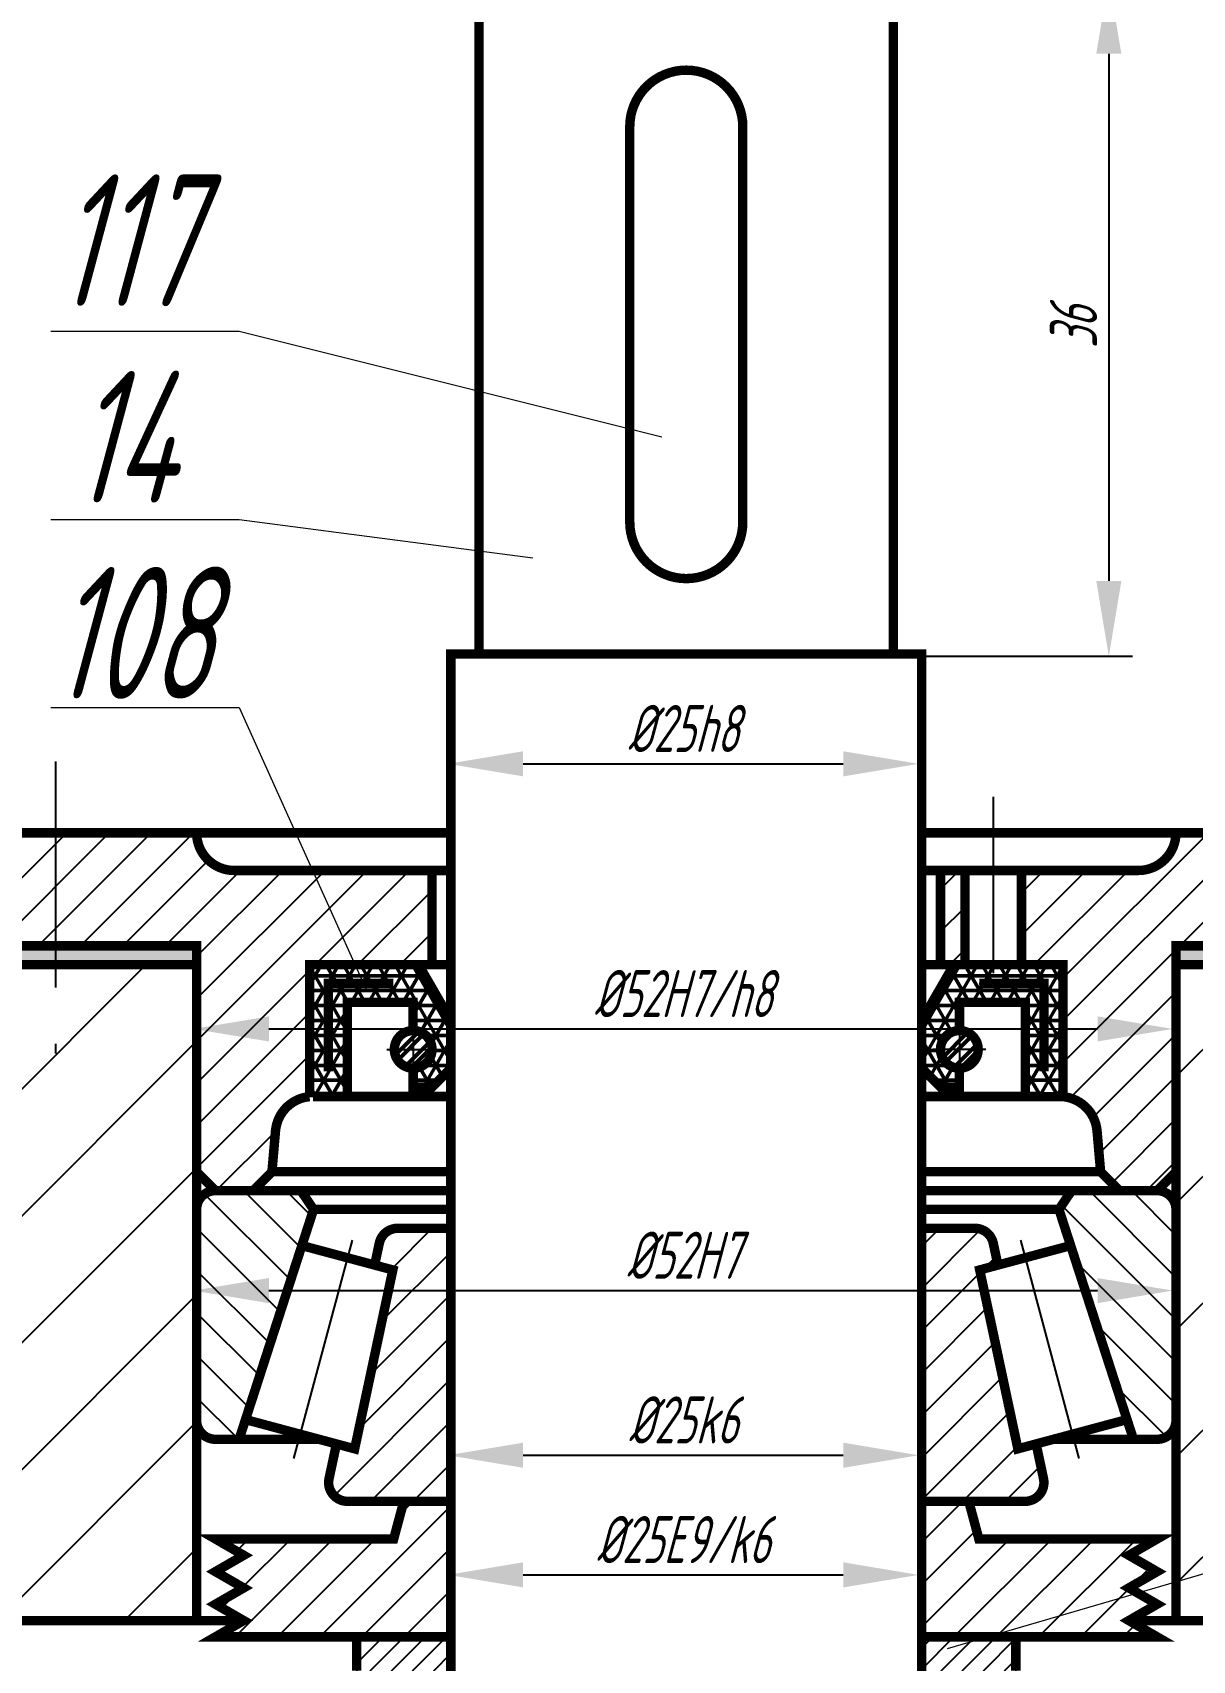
# Model space of a CAD drawing. Extents: x -10 to 1530, y -433 to 597.
# Drawn here: x 248.8 to 310.4, y 379.6 to 466 of the extents above; entities that cross this region are included whole.
import ezdxf

# ---------------------------------------------------------------- set-up
doc = ezdxf.new("R2010")
doc.units = 0
doc.header["$PDMODE"] = 3
doc.linetypes.add('ACAD_ISO10W100', pattern=[18.5, 12, -3, 0.5, -3])
doc.layers.get('DEFPOINTS').update_dxf_attribs({"linetype": 'CONTINUOUS'})
for name, color, linetype in [('ОСИ', 40, 'ACAD_ISO10W100'), ('ПРЕДВАРИТ', 5, 'CONTINUOUS'), ('ТЕКСТ', 1, 'CONTINUOUS'), ('ШТРИХОВКИ', 9, 'CONTINUOUS')]:
    doc.layers.add(name, color=color, linetype=linetype)
doc.layers.add('ОСНОВНОЙ', color=7, linetype='CONTINUOUS', lineweight=50)
doc.layers.add('РАЗМЕРЫ', color=140, linetype='CONTINUOUS', lineweight=9)
doc.styles.get("Standard").update_dxf_attribs({"font": 'txt.shx', "width": 0.6, "oblique": 15})
doc.dimstyles.get("Standard").update_dxf_attribs({"dimtxt": 2.5, "dimasz": 4, "dimexe": 1.25, "dimexo": 0.625, "dimtad": 1, "dimdec": 4, "dimdsep": 46, "dimlunit": 6, "dimtxsty": 'Standard', "dimcen": 2.5, "dimadec": 0, "dimazin": 0, "dimtfac": 1, "dimtdec": 4, "dimtmove": 0, "dimatfit": 3, "dimfxl": 0, "dimtolj": 1, "dimtzin": 0, "dimarcsym": 0})
pattern_1 = [(45, (-637.1352362101306, 0), (-0.561266007566822, 0.5612660075668221), []), (45, (-637.1352362101306, 0.396875), (-0.561266007566822, 0.5612660075668221), [])]
pattern_2 = [(0, (-637.1352362101306, 0), (0, 0.79375), []), (59.99999999999999, (-637.1352362101306, 0), (-0.6874076642538981, 0.3968750000000001), []), (120, (-637.1352362101306, 0), (-0.6874076642538982, -0.3968749999999998), [])]
pattern_3 = [(45, (0, 0), (-1.122532015133644, 1.122532015133644), [])]
pattern_4 = [(45, (0, 0), (-3.367596045400932, 3.367596045400933), [])]

# ---------------------------------------------------------------- blocks, each defined once
blk = doc.blocks.new('*D70')
at = {"layer": 'DEFPOINTS', "color": 0, "lineweight": 25}
for p in [(270.8749910632432, 428.2294861243602), (295.8749910632432, 428.5805102969559), (295.8749910632432, 427.1764136065731)]:
    blk.add_point(p, dxfattribs=at)
at = {"layer": 'РАЗМЕРЫ', "color": 0, "lineweight": -2}
for p, q in [((295.8749910632432, 427.9555102969559), (295.8749910632432, 425.9264136065731)), ((270.8749910632432, 427.6044861243602), (270.8749910632432, 425.9264136065731)), ((274.8749910632432, 427.1764136065731), (291.8749910632432, 427.1764136065731))]:
    blk.add_line(p, q, dxfattribs=at)
at = {"layer": 'РАЗМЕРЫ', "color": 0, "lineweight": 25}
for points in [[(274.8749910632432, 427.8430802732398), (274.8749910632432, 426.5097469399064), (270.8749910632432, 427.1764136065731)], [(291.8749910632432, 427.8430802732398), (291.8749910632432, 426.5097469399064), (295.8749910632432, 427.1764136065731)]]:
    blk.add_solid(points, dxfattribs=at)
at = {"layer": 'РАЗМЕРЫ', "color": 0, "insert": (283.3749910632432, 429.0514136065731), "char_height": 2.5, "attachment_point": 5}
blk.add_mtext('\\A1;%%c25h8', dxfattribs=at)
blk = doc.blocks.new('*D71')
at = {"layer": 'DEFPOINTS', "color": 0, "lineweight": 25}
for p in [(295.8749910632433, 391.8629733011003), (270.8749910632433, 391.5119491285045), (295.8749910632433, 390.4588766107174)]:
    blk.add_point(p, dxfattribs=at)
at = {"layer": 'РАЗМЕРЫ', "color": 0, "lineweight": -2}
for p, q in [((270.8749910632433, 390.8869491285045), (270.8749910632433, 389.2088766107174)), ((295.8749910632433, 391.2379733011003), (295.8749910632433, 389.2088766107174)), ((274.8749910632433, 390.4588766107174), (291.8749910632433, 390.4588766107174))]:
    blk.add_line(p, q, dxfattribs=at)
at = {"layer": 'РАЗМЕРЫ', "color": 0, "lineweight": 25}
for points in [[(274.8749910632433, 391.1255432773841), (274.8749910632433, 389.7922099440507), (270.8749910632433, 390.4588766107174)], [(291.8749910632433, 391.1255432773841), (291.8749910632433, 389.7922099440507), (295.8749910632433, 390.4588766107174)]]:
    blk.add_solid(points, dxfattribs=at)
at = {"layer": 'РАЗМЕРЫ', "color": 0, "insert": (283.3749910632433, 392.3338766107174), "char_height": 2.5, "attachment_point": 5}
blk.add_mtext('\\A1;%%c25k6', dxfattribs=at)
blk = doc.blocks.new('*D72')
at = {"layer": 'DEFPOINTS', "color": 0, "lineweight": 25}
for p in [(309.374991063243, 413.0999378176627), (257.3749910632432, 411.1994853295275), (309.374991063243, 411.1994853295275)]:
    blk.add_point(p, dxfattribs=at)
at = {"layer": 'РАЗМЕРЫ', "color": 0, "lineweight": -2}
for p, q in [((257.3749910632432, 411.8244853295275), (257.3749910632432, 414.3499378176627)), ((309.374991063243, 411.8244853295275), (309.374991063243, 414.3499378176627)), ((261.3749910632432, 413.0999378176627), (305.374991063243, 413.0999378176627))]:
    blk.add_line(p, q, dxfattribs=at)
at = {"layer": 'РАЗМЕРЫ', "color": 0, "lineweight": 25}
for points in [[(261.3749910632432, 413.7666044843294), (261.3749910632432, 412.4332711509961), (257.3749910632432, 413.0999378176627)], [(305.374991063243, 413.7666044843294), (305.374991063243, 412.4332711509961), (309.374991063243, 413.0999378176627)]]:
    blk.add_solid(points, dxfattribs=at)
at = {"layer": 'РАЗМЕРЫ', "color": 0, "insert": (283.3749910632432, 414.9749378176627), "char_height": 2.5, "attachment_point": 5}
blk.add_mtext('\\A1;%%c52H7/h8', dxfattribs=at)
blk = doc.blocks.new('*D74')
at = {"layer": 'DEFPOINTS', "color": 0, "lineweight": 25}
for p in [(309.374991063243, 399.2043796253652), (257.3749910632432, 397.3039271372299), (309.374991063243, 397.3039271372299)]:
    blk.add_point(p, dxfattribs=at)
at = {"layer": 'РАЗМЕРЫ', "color": 0, "lineweight": -2}
for p, q in [((257.3749910632432, 397.9289271372299), (257.3749910632432, 400.4543796253652)), ((309.374991063243, 397.9289271372299), (309.374991063243, 400.4543796253652)), ((261.3749910632432, 399.2043796253652), (305.374991063243, 399.2043796253652))]:
    blk.add_line(p, q, dxfattribs=at)
at = {"layer": 'РАЗМЕРЫ', "color": 0, "lineweight": 25}
for points in [[(261.3749910632432, 399.8710462920318), (261.3749910632432, 398.5377129586985), (257.3749910632432, 399.2043796253652)], [(305.374991063243, 399.8710462920318), (305.374991063243, 398.5377129586985), (309.374991063243, 399.2043796253652)]]:
    blk.add_solid(points, dxfattribs=at)
at = {"layer": 'РАЗМЕРЫ', "color": 0, "insert": (283.3749910632432, 401.0793796253652), "char_height": 2.5, "attachment_point": 5}
blk.add_mtext('\\A1;%%c52H7', dxfattribs=at)
blk = doc.blocks.new('*D75')
at = {"layer": 'DEFPOINTS', "color": 0, "lineweight": 25}
for p in [(270.8749910632432, 385.1600298692319), (295.8749910632432, 385.5110540418277), (295.8749910632432, 384.1069573514448)]:
    blk.add_point(p, dxfattribs=at)
at = {"layer": 'РАЗМЕРЫ', "color": 0, "lineweight": -2}
for p, q in [((295.8749910632432, 384.8860540418277), (295.8749910632432, 382.8569573514448)), ((270.8749910632432, 384.5350298692319), (270.8749910632432, 382.8569573514448)), ((274.8749910632432, 384.1069573514448), (291.8749910632432, 384.1069573514448))]:
    blk.add_line(p, q, dxfattribs=at)
at = {"layer": 'РАЗМЕРЫ', "color": 0, "lineweight": 25}
for points in [[(274.8749910632432, 384.7736240181115), (274.8749910632432, 383.4402906847781), (270.8749910632432, 384.1069573514448)], [(291.8749910632432, 384.7736240181115), (291.8749910632432, 383.4402906847781), (295.8749910632432, 384.1069573514448)]]:
    blk.add_solid(points, dxfattribs=at)
at = {"layer": 'РАЗМЕРЫ', "color": 0, "insert": (283.3749910632432, 385.9819573514448), "char_height": 2.5, "attachment_point": 5}
blk.add_mtext('\\A1;%%c25E9/k6', dxfattribs=at)
blk = doc.blocks.new('*D81')
at = {"layer": 'DEFPOINTS', "color": 0, "lineweight": 25}
for p in [(293.3749910632432, 468.8850784860684), (294.3749910632432, 432.8850784860684), (305.9725622780423, 432.8850784860684)]:
    blk.add_point(p, dxfattribs=at)
at = {"layer": 'РАЗМЕРЫ', "color": 0, "lineweight": -2}
for p, q in [((293.9999910632432, 468.8850784860684), (307.2225622780423, 468.8850784860684)), ((305.9725622780423, 464.8850784860684), (305.9725622780423, 436.8850784860684)), ((294.9999910632432, 432.8850784860684), (307.2225622780423, 432.8850784860684))]:
    blk.add_line(p, q, dxfattribs=at)
at = {"layer": 'РАЗМЕРЫ', "color": 0, "lineweight": 25}
for points in [[(305.3058956113757, 464.8850784860684), (306.639228944709, 464.8850784860684), (305.9725622780423, 468.8850784860684)], [(305.3058956113757, 436.8850784860684), (306.639228944709, 436.8850784860684), (305.9725622780423, 432.8850784860684)]]:
    blk.add_solid(points, dxfattribs=at)
at = {"layer": 'РАЗМЕРЫ', "color": 0, "insert": (304.0975622780422, 450.3649312340549), "char_height": 2.5, "attachment_point": 5, "rotation": 90}
blk.add_mtext('\\A1;36', dxfattribs=at)
blk = doc.blocks.new('*D83')
at = {"layer": 'DEFPOINTS', "color": 0, "lineweight": 25}
for p in [(305.9725622780423, 468.8850784860684), (425.050106649808, 231.4421618220009), (435.549632136497, 231.4421618220009)]:
    blk.add_point(p, dxfattribs=at)
at = {"layer": 'РАЗМЕРЫ', "color": 0, "lineweight": -2}
for p, q in [((306.5975622780423, 468.8850784860684), (436.7996321364971, 468.8850784860683)), ((435.5496321364971, 464.8850784860683), (435.549632136497, 235.4421618220009)), ((425.675106649808, 231.4421618220009), (436.799632136497, 231.4421618220009))]:
    blk.add_line(p, q, dxfattribs=at)
at = {"layer": 'РАЗМЕРЫ', "color": 0, "lineweight": 25}
for points in [[(434.8829654698304, 464.8850784860683), (436.2162988031637, 464.8850784860683), (435.5496321364971, 468.8850784860683)], [(434.8829654698303, 235.4421618220009), (436.2162988031637, 235.4421618220009), (435.549632136497, 231.4421618220009)]]:
    blk.add_solid(points, dxfattribs=at)
at = {"layer": 'РАЗМЕРЫ', "color": 0, "insert": (433.6746321364969, 345.2031282742757), "char_height": 2.5, "attachment_point": 5, "rotation": 90}
blk.add_mtext('\\A1;238', dxfattribs=at)

msp = doc.modelspace()

# ---------------------------------------------------------------- hatches: boundary and pattern name
at = {"layer": 'ОСНОВНОЙ'}
h = msp.add_hatch(dxfattribs=at)
h.set_pattern_fill('NET3', color=256, scale=0.25, style=0)
h.set_pattern_definition(pattern_2)
h.paths.add_polyline_path([(269.3230630657702, 416.512192065427), (263.5376932364899, 416.512192065425), (263.5376932364893, 409.5038373728369, -0.02286294642445631), (263.7203102386287, 409.5121920654277), (265.5376932364892, 409.5121920654275), (265.5376932364896, 414.5121920654276), (269.0306344328549, 414.5121920654265), (269.0329873847686, 413.0121809928468, -1.003142178820277), (269.0361246115297, 411.0121932957194), (269.0376932364898, 410.0121920654263), (270.0376932364906, 410.0121920654271), (271.0376932364896, 411.0121920654274), (271.0376932364894, 413.5423654935504)])
h = msp.add_hatch(dxfattribs=at)
h.set_pattern_fill('NET3', color=256, scale=0.25, style=0)
h.set_pattern_definition(pattern_2)
h.paths.add_polyline_path([(303.5376932364899, 416.5121920654265), (297.7523234072091, 416.5121920654265), (296.0376932364896, 413.5423654935501), (296.0376932364895, 411.0121920654277), (297.0376932364888, 410.0121920654271), (298.0376932364896, 410.0121920654264), (298.0392618614499, 411.0121932957194, -1.003142178820277), (298.0423990882109, 413.0121809928468), (298.0447520401246, 414.5121920654266), (301.5376932364898, 414.5121920654276), (301.5376932364902, 409.5121920654276), (303.3550762343511, 409.5121920654277, -0.02286294642435029), (303.5376932364898, 409.503837372838)])
h = msp.add_hatch(dxfattribs=at)
h.set_pattern_fill('STEEL', color=256, scale=0.25, style=0)
h.set_pattern_definition(pattern_1)
h.paths.add_polyline_path([(269.0329873847684, 413.0121809928459, 0.4128359159315204), (268.0376932364895, 412.0121920654275), (269.0345559904298, 412.0121920654274)])
h.paths.add_polyline_path([(269.0345559904297, 412.0121920654275), (268.0376932364895, 412.0121920654275, 0.4137541971652398), (269.0361246115297, 411.0121932957202)])
h.paths.add_polyline_path([(270.0376932364895, 412.0121920654273), (269.0345559904297, 412.0121920654274), (269.0361246115297, 411.0121932957202, 0.414673076840586)])
h.paths.add_polyline_path([(269.0329873847684, 413.0121809928459), (269.0345559904296, 412.0121920654275), (270.0376932364895, 412.0121920654274, 0.4155925521480653)])
h = msp.add_hatch(dxfattribs=at)
h.set_pattern_fill('STEEL', color=256, scale=0.25, style=0)
h.set_pattern_definition(pattern_1)
h.paths.add_polyline_path([(298.0423990882109, 413.012180992845, 0.4155925521480653), (297.0376932364898, 412.0121920654265), (298.0408304825496, 412.0121920654265)])
h.paths.add_polyline_path([(298.0423990882109, 413.012180992845), (298.0408304825496, 412.0121920654266), (299.0376932364898, 412.0121920654265, 0.4128359159315537)])
h.paths.add_polyline_path([(299.0376932364898, 412.0121920654265), (298.0408304825498, 412.0121920654265), (298.0392618614496, 411.0121932957194, 0.4137541971652064)])
h.paths.add_polyline_path([(298.0408304825496, 412.0121920654266), (297.0376932364898, 412.0121920654265, 0.4146730768406026), (298.0392618614496, 411.0121932957194)])
at = {"layer": 'ШТРИХОВКИ', "lineweight": 25}
h = msp.add_hatch(dxfattribs=at)
h.set_pattern_fill('ANSI31', color=0, scale=0.5, style=0)
h.set_pattern_definition(pattern_3)
edge = h.paths.add_edge_path()
edge.add_line((313.0376932364898, 423.5121920654265), (313.0376932364898, 417.5121920654265))
edge.add_line((313.0376932364898, 417.5121920654265), (309.5376932364898, 417.5121920654265))
edge.add_line((309.5376932364898, 417.5121920654265), (309.5376932364898, 405.5121920654265))
edge.add_line((309.5376932364898, 405.5121920654265), (308.5376932364898, 404.5121920654265))
edge.add_line((308.5376932364898, 404.5121920654265), (306.5376932364898, 404.5121920654265))
edge.add_line((306.5376932364898, 404.5121920654265), (305.5376932364898, 405.5121920654265))
edge.add_line((305.5376932364898, 405.5121920654265), (305.3474656305347, 407.6865035509218))
edge.add_arc((303.3550762343511, 407.5121920654265), 2.000000000000025, 5.000000000001365, 84.76111133744153)
edge.add_line((303.5376932364898, 409.5038373728369), (303.5376932364898, 416.5121920654265))
edge.add_line((303.5376932364898, 416.5121920654265), (301.3369557030391, 416.5121920654265))
edge.add_line((301.3369557030391, 416.5121920654265), (301.3369557030391, 421.5121920654265))
edge.add_line((301.3369557030391, 421.5121920654265), (307.5376932364898, 421.5121920654264))
edge.add_arc((307.5376932364898, 423.5121920654264), 2, 270, 360)
edge.add_line((309.5376932364898, 423.5121920654264), (313.0376932364898, 423.5121920654265))
h.paths.add_polyline_path([(297.0376932364898, 421.5121920654265), (297.0376932364898, 416.5121920654265), (298.3369557030391, 416.5121920654265), (298.3369557030391, 421.5121920654265)])
h.paths.add_polyline_path([(321.0376932364898, 423.5121920654265), (321.0376932364898, 417.5121920654265), (324.5376932364898, 417.5121920654265), (324.5376932364898, 423.5121920654265)])
edge = h.paths.add_edge_path()
edge.add_line((242.5376932364898, 423.5121920654265), (257.5376932364898, 423.5121920654264))
edge.add_arc((259.5376932364898, 423.5121920654264), 2, 180, 270)
edge.add_line((259.5376932364898, 421.5121920654264), (270.0376932364898, 421.5121920654265))
edge.add_line((270.0376932364898, 421.5121920654265), (270.0376932364898, 416.5121920654273))
edge.add_line((270.0376932364898, 416.5121920654273), (263.5376932364898, 416.512192065425))
edge.add_line((263.5376932364898, 416.512192065425), (263.5376932364893, 409.5038373728368))
edge.add_arc((263.7203102386284, 407.5121920654265), 1.999999999999983, 95.23888866257158, 175.0000000000003)
edge.add_line((261.7279208424449, 407.6865035509218), (261.5376932364898, 405.5121920654265))
edge.add_line((261.5376932364898, 405.5121920654265), (260.5376932364898, 404.5121920654265))
edge.add_line((260.5376932364898, 404.5121920654265), (258.5376932364898, 404.5121920654265))
edge.add_line((258.5376932364898, 404.5121920654265), (257.5376932364898, 405.5121920654265))
edge.add_line((257.5376932364898, 405.5121920654265), (257.5376932364898, 417.5121920654265))
edge.add_line((257.5376932364898, 417.5121920654265), (242.5376932364898, 417.5121920654265))
edge.add_line((242.5376932364898, 417.5121920654265), (242.5376932364898, 423.5121920654265))
at = {"layer": 'ШТРИХОВКИ'}
h = msp.add_hatch(color=256, dxfattribs=at)
h.paths.add_polyline_path([(257.5376932364898, 417.5121920654265), (250.0376932364898, 417.5121920654265), (250.0376932364898, 416.5121920654305), (257.5376932364898, 416.5121920654265)])
h.paths.add_polyline_path([(250.0376932364898, 417.5121920654265), (242.5376932364898, 417.5121920654265), (242.5376932364898, 416.5121920654345), (250.0376932364898, 416.5121920654305)])
h = msp.add_hatch(color=256, dxfattribs=at)
h.paths.add_polyline_path([(313.0376932364898, 416.5121920654265), (313.0376932364898, 417.5121920654265), (309.5376932364898, 417.5121920654265), (309.5376932364898, 416.5121920654265)])
h.paths.add_polyline_path([(324.5376932364898, 416.5121920654265), (324.5376932364898, 417.5121920654265), (321.0376932364898, 417.5121920654265), (321.0376932364898, 416.5121920654265)])
h = msp.add_hatch(dxfattribs=at)
h.set_pattern_fill('ANSI31', color=0, scale=1.5, style=0)
h.set_pattern_definition(pattern_4)
edge = h.paths.add_edge_path()
edge.add_line((215.5205899032213, 391.6820650465003), (212.0327685605984, 391.6820650465003))
edge.add_arc((209.3011517460045, 392.1757446754853), 2.775869232843473, 298.18676077817895, 349.7556294175224, ccw=False)
edge.add_arc((209.5803776410205, 391.4422670402735), 2.000000000000238, 282.45709902062805, 301.0625780133037, ccw=False)
edge.add_line((210.0117947183644, 389.4893514493231), (210.1791365883629, 389.5173658523957))
edge.add_arc((212.1604631222726, 377.6820650465005), 11.99999999999991, 99.50365628092108, 100.6198467750631)
edge.add_spline(control_points=[(209.948961281198, 389.4765238983055), (210.6861285615562, 386.8783709477058), (211.4232958419145, 384.2802179971061), (212.1604631222726, 381.6820650465065)], knot_values=[0, 0, 0, 0, 8.102118808402176, 8.102118808402176, 8.102118808402176, 8.102118808402176], degree=3, periodic=0)
edge.add_line((212.1604631222743, 381.6820650465004), (214.3515785506486, 381.6820650465004))
edge.add_line((214.3515785506486, 381.6820650465004), (215.5205899032213, 391.6820650465003))
edge = h.paths.add_edge_path()
edge.add_line((257.5376932364898, 405.5121920654265), (257.5376932364897, 416.5121920654265))
edge.add_line((257.5376932364897, 416.5121920654265), (242.5376932364898, 416.5121920654346))
edge.add_line((242.5376932364898, 416.5121920654346), (240.5388008172046, 393.6647471653813))
edge.add_arc((238.5464114210211, 393.8390586508764), 2, 270, 355.0000000000067, ccw=False)
edge.add_line((238.5464114210211, 391.8390586508764), (233.0565269507053, 391.8390586508764))
edge.add_line((233.0565269507053, 391.8390586508764), (233.0565269507053, 382.8390586508764))
edge.add_line((233.0565269507053, 382.8390586508764), (232.0565269507053, 381.8390586508763))
edge.add_line((232.0565269507053, 381.8390586508763), (227.65173236404, 381.8390586508764))
edge.add_spline(control_points=[(227.65173236404, 381.8390586508763), (227.6541161979074, 381.7867280699464), (227.6565024730583, 381.7343965582265), (227.6588887482093, 381.6820650465065)], knot_values=[0, 0, 0, 0, 0.154265084094659, 0.154265084094659, 0.154265084094659, 0.154265084094659], degree=3, periodic=0)
edge.add_line((227.6588887482095, 381.6820650465004), (257.5376932364898, 381.6820650465004))
edge.add_line((257.5376932364898, 381.6820650465004), (257.5376932364898, 405.5121920654265))
h = msp.add_hatch(dxfattribs=at)
h.set_pattern_fill('ANSI31', color=0, scale=1.5, style=0)
h.set_pattern_definition(pattern_4)
h.paths.add_polyline_path([(315.0376932364897, 395.5121920654264), (315.0376932364898, 400.5121920654265), (314.0376932364898, 400.5121920654265), (314.0376932364898, 416.5121920654265), (313.0376932364898, 416.5121920654265), (309.5376932364898, 416.5121920654265), (309.5376932364898, 405.5121920654265), (309.5376932364898, 383.516160466946), (329.8968343073021, 389.4765238983117), (328.7356700599962, 389.4765238983117, -0.3888787318529864), (326.7432806638126, 391.3022124128163), (324.5376932364897, 416.5121920654265), (321.0376932364898, 416.5121920654265), (320.0376932364898, 416.5121920654265), (320.0376932364898, 404.5121920654265), (320.0376932364898, 400.5121920654265), (319.0376932364898, 400.5121920654265), (319.0376932364898, 395.5121920654265), (317.0376932364897, 394.3574915270472)])
h.paths.add_polyline_path([(342.9149233507067, 391.4978579431654), (339.914923350707, 391.4978579431655, -0.4173242881869948), (337.8411422010792, 389.4765238983117), (329.8968343073021, 389.4765238983117), (309.5376932364897, 383.516160466946), (309.5376932364898, 381.6820650465064), (342.9149233507076, 381.6820650465064), (342.9149233507076, 382.4978579431655)])
h.paths.add_polyline_path([(366.9149233507068, 386.4978579431652, 0.4142135623730751), (361.9149233507072, 391.4978579431652), (358.9149233507104, 391.4978579431653), (358.914923350715, 382.4978579431658), (358.9149233507117, 378.2718393177632), (366.9149233507068, 380.555522180491)])
h.paths.add_polyline_path([(366.9149233507069, 380.555522180491), (358.9149233507072, 378.2718393177619), (358.9149233507072, 372.4978579431652), (358.9149233507061, 358.2489650974025), (366.9149233507069, 360.5371019803699)])
edge = h.paths.add_edge_path()
edge.add_line((366.9149233507068, 360.5371019803698), (358.9149233507057, 358.2489650974024))
edge.add_line((358.9149233507057, 358.2489650974024), (358.9149233507037, 322.5312048812762))
edge.add_line((358.9149233507037, 322.5312048812762), (376.836546377541, 322.5312048812761))
edge.add_spline(control_points=[(376.836546377541, 322.5312048812761), (376.7727322655624, 326.5372669229602), (376.1431291239905, 330.5342359021182), (375.5135259824185, 334.5312048812762)], knot_values=[0, 0, 0, 9.059419880941277e-14, 12.07271232846672, 12.07271232846672, 12.07271232846672, 12.07271232846672], degree=3, periodic=0)
edge.add_line((375.5135259824186, 334.5312048812762), (368.9149233507069, 334.5312048812762))
edge.add_arc((368.9149233507069, 336.5312048812762), 2, 180, 270, ccw=False)
edge.add_line((366.9149233507069, 336.5312048812762), (366.9149233507068, 360.5371019803698))
h = msp.add_hatch(dxfattribs=at)
h.set_pattern_fill('ANSI31', color=0, scale=0.5, angle=90, style=0)
h.set_pattern_definition([(135, (0, 0), (-1.122532015133644, -1.122532015133644), [])])
h.paths.add_polyline_path([(263.7496056916145, 403.5121920654266), (263.073577587235, 404.5121920654265), (258.5376932364898, 404.5121920654265, 0.4142135623730951), (257.5376932364898, 403.5121920654265), (257.5376932364898, 392.3074155361097, 0.4142135623730951), (258.5376932364898, 391.3074155361097), (259.79560110379, 391.3074155361097)])
h.paths.add_polyline_path([(309.5376932364898, 403.5121920654265, 0.4142135623730951), (308.5376932364898, 404.5121920654265), (304.0018088857445, 404.5121920654265), (303.3257807813649, 403.5121920654264), (307.2797853691895, 391.3074155361097), (308.5376932364898, 391.3074155361097, 0.4142135623730951), (309.5376932364898, 392.3074155361097)])
h = msp.add_hatch(dxfattribs=at)
h.set_pattern_fill('ANSI31', color=0, scale=0.5, style=0)
h.set_pattern_definition(pattern_3)
h.paths.add_polyline_path([(271.0376932364898, 402.5121920654265), (268.2165431955207, 402.5121920654265, 0.353877324118938), (267.2385742454151, 401.7209424729212), (266.9905344117604, 400.5589075882251), (267.9577427104576, 400.2997449056762), (265.9302358071114, 390.8011344771127), (264.9630275084141, 391.0602971596612), (264.5704117302312, 389.2209424729213, 0.4772387160716921), (265.5483806803368, 388.0121920654265), (271.0376932364896, 388.0121920654264)])
h.paths.add_polyline_path([(299.1176437625218, 400.2997449056763), (300.084852061219, 400.5589075882251), (299.8368122275645, 401.7209424729212, 0.353877324118938), (298.8588432774588, 402.5121920654265), (296.0376932364899, 402.5121920654265), (296.0376932364898, 388.0121920654242), (298.5376932364899, 388.0121920654241), (301.5270057926435, 388.0121920654265, 0.4772387160714263), (302.5049747427483, 389.2209424729212), (302.1123589645654, 391.0602971596612), (301.1451506658681, 390.8011344771125)])
h = msp.add_hatch(dxfattribs=at)
h.set_pattern_fill('ANSI31', color=0, scale=0.5, style=0)
h.set_pattern_definition(pattern_3)
h.paths.add_polyline_path([(271.0376932364899, 388.0121920654242), (268.5376932364896, 388.0121920654241), (268.0017948516278, 386.012192065424), (258.5376932364898, 386.0121920654227), (260.0376932364901, 385.1461666616384), (258.5376932364899, 384.2801412578536), (260.0376932364902, 383.4141158540695), (258.5376932364903, 382.5480904502847), (260.0376932364902, 381.6820650465003), (258.5376932364903, 380.8160396427157), (271.0376932364896, 380.8160396427172)])
h.paths.add_polyline_path([(307.0376932364896, 385.1461666616385), (308.5376932364899, 386.0121920654228), (299.0735916213517, 386.0121920654239), (298.53769323649, 388.0121920654241), (296.0376932364898, 388.0121920654242), (296.0376932364898, 380.8160396427172), (308.5376932364892, 380.8160396427156), (307.0376932364893, 381.6820650465004), (308.5376932364894, 382.5480904502847), (307.0376932364896, 383.4141158540695), (308.5376932364893, 384.2801412578536)])
h = msp.add_hatch(dxfattribs=at)
h.set_pattern_fill('ANSI31', color=0, scale=0.25, style=0)
h.set_pattern_definition([(45, (0, 0), (-0.561266007566822, 0.5612660075668221), [])])
h.paths.add_polyline_path([(271.0376932364898, 380.8160396427172), (266.0376932364898, 380.8160396427166), (266.0376932364898, 379.0121920654265), (268.5376932364898, 379.0121920654263), (271.0376932364898, 379.0121920654263)])
h.paths.add_polyline_path([(301.0376932364898, 380.8160396427165), (296.0376932364897, 380.8160396427173), (296.0376932364897, 379.0121920654263), (298.5376932364898, 379.0121920654263), (301.0376932364898, 379.0121920654265)])

# ---------------------------------------------------------------- linework, layer by layer
at = {"layer": 'ОСИ', "color": 0}
for p, q in [((250.0376932364898, 427.3014526648949), (250.0376932364898, 411.4836750891395)), ((299.8369557030391, 425.4205042841086), (299.8369557030391, 416.0565981292016)), ((269.0329873847684, 413.0121809928459), (269.0361246115297, 411.0121932957202)), ((298.0423990882109, 413.012180992845), (298.0392618614496, 411.0121932957194)), ((267.6410216885827, 412.0121920654275), (270.444467522386, 412.0121920654273)), ((299.4343647843966, 412.0121920654265), (296.6309189505932, 412.0121920654265)), ((265.7937183327685, 401.8827542422129), (262.6130078544031, 390.0121811327865)), ((301.281668140211, 401.8827542422129), (304.4623786185764, 390.0121811327865))]:
    msp.add_line(p, q, dxfattribs=at)
at = {"layer": 'ОСИ'}
msp.add_line((265.7937183327685, 401.8827542422129), (262.6130078544031, 390.0121811327865), dxfattribs=at)
at = {"layer": 'ОСНОВНОЙ', "const_width": 0.5}
for points in [[(294.5376932364898, 433.012192065427), (294.5376932364898, 468.012192065427), (293.5376932364898, 469.012192065427), (273.5376932364898, 469.012192065427), (272.5376932364898, 468.012192065427), (272.5376932364898, 433.0121920654271)], [(268.5376932364896, 388.0121920654241), (268.0017948516277, 386.012192065424), (258.5376932364898, 386.0121920654227), (260.0376932364899, 385.1461666616384), (258.53769323649, 384.2801412578536), (260.03769323649, 383.4141158540695), (258.5376932364902, 382.5480904502847), (260.0376932364902, 381.6820650465004), (258.5376932364903, 380.8160396427156), (271.0376932364896, 380.8160396427172), (271.0376932364898, 388.0121920654242)], [(298.5376932364899, 388.0121920654241), (299.0735916213519, 386.012192065424), (308.5376932364898, 386.0121920654227), (307.0376932364896, 385.1461666616384), (308.5376932364895, 384.2801412578536), (307.0376932364895, 383.4141158540695), (308.5376932364893, 382.5480904502847), (307.0376932364893, 381.6820650465004), (308.5376932364892, 380.8160396427156), (296.0376932364899, 380.8160396427172), (296.0376932364898, 388.0121920654242)]]:
    msp.add_lwpolyline(points, close=True, dxfattribs=at)
for points in [[(286.5376932364898, 440.012192065427), (286.5376932364898, 461.012192065427, 0.9999999999999999), (280.5376932364898, 461.012192065427), (280.5376932364898, 440.012192065427, 0.9999999999999999), (286.5376932364898, 440.012192065427, 0.9999999999999999)], [(313.0376932364898, 423.5121920654265), (313.0376932364898, 417.5121920654265), (309.5376932364898, 417.5121920654265), (309.5376932364898, 405.5121920654265), (308.5376932364898, 404.5121920654265), (306.5376932364898, 404.5121920654265), (305.5376932364898, 405.5121920654265), (305.3474656305347, 407.6865035509218, 0.3627902486684729), (303.5376932364898, 409.5038373728369), (303.5376932364898, 416.5121920654265), (301.3369557030391, 416.5121920654265), (301.3369557030391, 421.5121920654265), (307.5376932364898, 421.5121920654264, 0.414213562373095), (309.5376932364898, 423.5121920654264), (313.0376932364898, 423.5121920654265)], [(257.5376932364898, 403.5121920654265), (257.5376932364898, 392.3074155361097, 0.414213562373095), (258.5376932364898, 391.3074155361097), (259.79560110379, 391.3074155361097), (263.7496056916145, 403.5121920654265), (263.0735775872349, 404.5121920654265), (258.5376932364899, 404.5121920654265, 0.4142135623730617), (257.5376932364898, 403.5121920654265, 0.4142135623730617)], [(309.5376932364898, 403.5121920654265), (309.5376932364898, 392.3074155361097, -0.414213562373095), (308.5376932364898, 391.3074155361097), (307.2797853691895, 391.3074155361097), (303.325780781365, 403.5121920654265), (304.0018088857446, 404.5121920654265), (308.5376932364896, 404.5121920654265, -0.4142135623730617), (309.5376932364898, 403.5121920654265, -0.4142135623730617)], [(264.9630275084141, 391.0602971596612), (264.5704117302312, 389.2209424729213, 0.4772387160716921), (265.5483806803368, 388.0121920654265), (271.0376932364898, 388.0121920654264), (271.0376932364898, 402.5121920654265), (268.2165431955207, 402.5121920654265, 0.3538773241189122), (267.2385742454151, 401.7209424729213), (266.9905344117606, 400.5589075882251), (267.9577427104578, 400.2997449056763), (265.9302358071113, 390.8011344771126), (264.9630275084141, 391.0602971596612)], [(302.1123589645654, 391.0602971596612), (302.5049747427483, 389.2209424729213, -0.4772387160716921), (301.5270057926427, 388.0121920654265), (296.0376932364898, 388.0121920654264), (296.0376932364898, 402.5121920654265), (298.8588432774588, 402.5121920654265, -0.3538773241189122), (299.8368122275645, 401.7209424729213), (300.084852061219, 400.5589075882251), (299.1176437625218, 400.2997449056763), (301.1451506658682, 390.8011344771126), (302.1123589645654, 391.0602971596612)], [(260.0376932364902, 381.6820650465004), (212.1604631222726, 381.6820650465005, 0.414213562373095), (208.1604631222726, 377.6820650465004), (208.1604631222727, 354.5312048812762)]]:
    msp.add_lwpolyline(points, format="xyb", dxfattribs=at)
for points in [[(271.0376932364898, 433.0121920654271), (271.0376932364898, 377.0121920654264), (296.0376932364898, 377.0121920654264), (296.0376932364898, 433.012192065427), (271.0376932364898, 433.0121920654271)], [(257.5376932364898, 423.5121920654264), (271.0376932364898, 423.5121920654265)], [(296.0376932364898, 423.5121920654265), (309.5376932364898, 423.5121920654263)], [(296.0376932364898, 423.5121920654265), (298.0376932364898, 423.5121920654265), (298.0376932364898, 423.5121920654265)], [(270.0376932364898, 421.5121920654265), (271.0376932364898, 421.5121920654265)], [(297.0376932364898, 421.5121920654265), (296.0376932364898, 421.5121920654265)], [(242.5376932364898, 417.5121920654265), (242.5376932364898, 416.5121920654345), (257.5376932364898, 416.5121920654265)], [(309.5376932364898, 416.5121920654265), (313.0376932364898, 416.5121920654265), (313.0376932364898, 417.5121920654265)], [(269.3230630657706, 416.5121920654262), (271.0376932364898, 413.5423654935501), (271.0376932364898, 411.0121920654274), (270.0376932364906, 410.0121920654272), (269.0376932364898, 410.0121920654264), (269.0361246115297, 411.0121932957194)], [(270.0376932364898, 416.5121920654273), (271.0376932364898, 416.5121920654273)], [(297.7523234072089, 416.5121920654262), (296.0376932364898, 413.5423654935501), (296.0376932364898, 411.0121920654274), (297.037693236489, 410.0121920654272), (298.0376932364898, 410.0121920654264), (298.0392618614499, 411.0121932957194)], [(297.0376932364898, 416.5121920654265), (296.0376932364898, 416.5121920654265)], [(267.9798558817092, 415.5121920654265), (264.5376932364898, 415.5121920654265), (264.5376932364895, 410.8507898938472)], [(299.0955305912703, 415.5121920654265), (302.5376932364898, 415.5121920654265), (302.53769323649, 410.8507898938472)], [(263.7203102386279, 409.5121920654277), (265.5376932364893, 409.5121920654275), (265.5376932364898, 414.5121920654276), (269.0306344328549, 414.5121920654265), (269.0329873847686, 413.0121809928459)], [(303.5376932364898, 409.5038373728369), (301.5376932364902, 409.5121920654275), (301.5376932364898, 414.5121920654276), (298.0447520401246, 414.5121920654265), (298.0423990882109, 413.0121809928459)], [(265.5376932364893, 409.5121920654265), (271.0376932364898, 409.5121920654264)], [(301.5376932364898, 409.5121920654265), (296.0376932364898, 409.5121920654264)], [(257.5376932364898, 381.6820650465004), (257.5376932364898, 405.5121920654265)], [(261.5376932364898, 405.5121920654265), (271.0376932364898, 405.5121920654265)], [(305.5376932364902, 405.5121920654212), (296.0376932364902, 405.5121920654235)], [(309.5376932364898, 381.6820650465004), (309.5376932364898, 405.5121920654265)], [(260.5376932364898, 404.5121920654265), (271.0376932364898, 404.5121920654265)], [(306.53769323649, 404.5121920654209), (296.03769323649, 404.5121920654235)], [(306.5376932364898, 404.5121920654265), (296.0376932364898, 404.5121920654265)], [(263.7496056916146, 403.5121920654263), (271.0376932364898, 403.5121920654265)], [(303.3257807813649, 403.5121920654263), (296.0376932364898, 403.5121920654265)], [(263.1281135790127, 401.5938401311889), (266.9905344117606, 400.5589075882251)], [(303.9472728939668, 401.5938401311889), (300.084852061219, 400.5589075882251)], [(260.1346808493771, 392.3540487477279), (264.9630275084141, 391.0602971596612)], [(306.9407056236024, 392.3540487477279), (302.1123589645654, 391.0602971596612)], [(259.79560110379, 391.3074155361097), (264.0407691720247, 391.3074155361097)], [(307.2797853691895, 391.3074155361097), (303.0346173009548, 391.3074155361097)], [(358.9149233507067, 381.6820650465064), (307.0376932365, 381.6820650465065)], [(266.0376932364898, 380.8160396427166), (266.0376932364898, 379.0121920654263)], [(301.0376932364898, 380.8160396427166), (301.0376932364898, 379.0121920654263)]]:
    msp.add_lwpolyline(points, dxfattribs=at)
for points in [[(242.5376932364898, 423.5121920654265), (257.5376932364898, 423.5121920654264, 0.414213562373095), (259.5376932364898, 421.5121920654264), (270.0376932364898, 421.5121920654265), (270.0376932364898, 416.5121920654273), (263.5376932364898, 416.512192065425), (263.5376932364893, 409.5038373728368, 0.3627902486684161), (261.7279208424449, 407.6865035509218), (261.5376932364898, 405.5121920654265), (260.5376932364898, 404.5121920654265), (258.5376932364898, 404.5121920654265), (257.5376932364898, 405.5121920654265), (257.5376932364898, 417.5121920654265), (242.5376932364898, 417.5121920654265)], [(269.0361246115297, 411.0121932957194, 2.416893911534948), (268.0376932364886, 412.0121920654265, 0.4137541971649605)], [(298.0392618614499, 411.0121932957194, -2.416893911534948), (299.0376932364909, 412.0121920654265, -0.4137541971649605)]]:
    msp.add_lwpolyline(points, format="xyb", close=True, dxfattribs=at)
at = {"layer": 'ОСНОВНОЙ', "lineweight": 25, "const_width": 0.5}
for points in [[(297.0376932364898, 421.5121920654265), (297.0376932364898, 416.5121920654265), (298.3369557030391, 416.5121920654265), (298.3369557030391, 421.5121920654265), (297.0376932364898, 421.5121920654265)], [(299.8369557030391, 421.5121920654265), (301.3369557030391, 421.5121920654265), (301.3369557030391, 416.5121920654265), (298.3369557030391, 416.5121920654265), (298.3369557030391, 421.5121920654265), (301.3369557030391, 421.5121920654265)]]:
    msp.add_lwpolyline(points, dxfattribs=at)
at = {"layer": 'ОСНОВНОЙ', "linetype": 'ACAD_ISO10W100', "lineweight": -2, "const_width": 0.5}
msp.add_lwpolyline([(299.8369557030391, 421.5121920654265), (299.986955703039, 421.5121920654265)], dxfattribs=at)
at = {"layer": 'ПРЕДВАРИТ'}
for p, q in [((272.5376932364898, 468.012192065427), (272.5376932364898, 433.0121920654271)), ((294.5376932364898, 468.012192065427), (294.5376932364898, 433.012192065427)), ((280.5376932364898, 461.012192065427), (280.5376932364898, 440.012192065427)), ((286.5376932364898, 461.012192065427), (286.5376932364898, 440.012192065427)), ((271.0376932364898, 377.0121920654264), (271.0376932364898, 433.0121920654271)), ((271.0376932364898, 433.0121920654271), (277.3678757493549, 433.012192065427)), ((277.3678757493549, 433.0121920654271), (288.1412858861659, 433.012192065427)), ((288.1412858861659, 433.012192065427), (296.0376932364898, 433.012192065427)), ((296.0376932364898, 411.0121920654264), (296.0376932364898, 433.012192065427)), ((271.0376932364898, 423.5121920654265), (242.5376932364899, 423.5121920654265)), ((259.5376932364898, 421.5121920654264), (271.0376932364898, 421.5121920654265)), ((259.5376932364898, 421.5121920654265), (271.0376932364898, 421.5121920654265)), ((270.0376932364898, 421.5121920654265), (270.0376932364898, 416.5121920654265)), ((270.0376932364898, 421.5121920654265), (270.0376932364898, 416.5121920654265)), ((257.5376932364898, 417.5121920654265), (242.5376932364898, 417.5121920654265)), ((257.5376932364898, 381.6820650465004), (257.5376932364898, 417.5121920654265)), ((309.5376932364898, 381.6820650465065), (309.5376932364898, 417.5121920654265)), ((309.5376932364898, 417.5121920654265), (314.0376932364898, 417.5121920654265)), ((257.5376932364898, 416.5121920654265), (242.5376932364898, 416.5121920654265)), ((263.5376932364898, 409.5038373728369), (263.5376932364898, 416.5121920654265)), ((263.5376932364893, 409.5038373728381), (263.5376932364898, 416.5121920654277)), ((263.5376932364902, 409.5038373728354), (263.5376932364898, 416.512192065425)), ((263.5376932364898, 416.5121920654265), (271.0376932364898, 416.5121920654265)), ((263.5376932364898, 416.5121920654277), (271.0376932364898, 416.5121920654273)), ((263.5376932364898, 416.512192065425), (271.0376932364898, 416.5121920654265)), ((269.3230630657699, 416.5121920654265), (271.0376932364898, 413.5423654935494)), ((269.3230630657699, 416.5121920654274), (271.0376932364898, 413.5423654935501)), ((297.7523234072096, 416.5121920654265), (296.0376932364898, 413.5423654935494)), ((303.5376932364898, 409.5038373728369), (303.5376932364898, 416.5121920654265)), ((309.5376932364898, 416.5121920654265), (314.0376932364898, 416.5121920654265)), ((264.5376932364898, 410.8507898938461), (264.5376932364898, 415.5121920654265)), ((267.9798558817092, 415.5121920654265), (264.5376932364898, 415.5121920654265)), ((267.9798558817092, 415.5121920654274), (264.5376932364898, 415.5121920654276)), ((264.5376932364895, 410.8507898938472), (264.5376932364898, 415.5121920654276)), ((299.0955305912703, 415.5121920654265), (302.5376932364898, 415.5121920654265)), ((302.5376932364898, 410.8507898938461), (302.5376932364898, 415.5121920654265)), ((265.5376932364898, 409.5121920654265), (265.5376932364898, 414.5121920654265)), ((265.5376932364898, 414.5121920654265), (269.0306344328549, 414.5121920654265)), ((265.5376932364893, 409.5121920654275), (265.5376932364898, 414.5121920654276)), ((265.5376932364898, 414.5121920654276), (269.0306344328549, 414.5121920654274)), ((269.0306344328549, 414.5121920654265), (269.0329873847686, 413.012180992845)), ((269.0306344328549, 414.5121920654274), (269.0329873847684, 413.0121809928459)), ((298.0447520401246, 414.5121920654265), (298.0423990882109, 413.012180992845)), ((301.5376932364898, 414.5121920654265), (298.0447520401246, 414.5121920654265)), ((301.5376932364898, 409.5121920654265), (301.5376932364898, 414.5121920654265)), ((269.0361246115299, 411.0121932957194), (269.0376932364898, 410.0121920654264)), ((269.0361246115297, 411.0121932957202), (269.0376932364893, 410.0121920654273)), ((270.0376932364898, 410.0121920654264), (271.0376932364898, 411.0121920654264)), ((270.0376932364893, 410.0121920654272), (271.0376932364895, 411.0121920654271)), ((271.0376932364898, 388.0121920654264), (271.0376932364898, 411.0121920654264)), ((296.0376932364898, 377.0121920654264), (296.0376932364898, 411.0121920654264)), ((297.0376932364898, 410.0121920654264), (296.0376932364898, 411.0121920654264)), ((298.0392618614496, 411.0121932957194), (298.0376932364898, 410.0121920654264)), ((269.0376932364898, 410.0121920654264), (270.0376932364898, 410.0121920654264)), ((269.0376932364893, 410.0121920654273), (270.0376932364893, 410.0121920654272)), ((298.0376932364898, 410.0121920654264), (297.0376932364898, 410.0121920654264)), ((271.0376932364898, 409.5121920654264), (263.7203102386284, 409.5121920654265)), ((271.0376932364895, 409.5121920654271), (263.7203102386279, 409.5121920654277)), ((271.0376932364898, 409.5121920654266), (263.7203102386284, 409.5121920654265)), ((296.0376932364898, 409.5121920654264), (303.3550762343511, 409.5121920654265)), ((261.5376932364898, 405.5121920654265), (261.7279208424447, 407.6865035509218)), ((261.5376932364898, 405.5121920654265), (261.7279208424447, 407.6865035509218)), ((261.5376932364898, 405.5121920654265), (261.7279208424447, 407.6865035509218)), ((305.5376932364898, 405.5121920654265), (305.3474656305348, 407.6865035509218)), ((257.5376932364898, 405.5121920654265), (258.5376932364898, 404.5121920654265)), ((257.5376932364898, 405.5121920654265), (258.5376932364898, 404.5121920654265)), ((260.5376932364898, 404.5121920654265), (261.5376932364898, 405.5121920654265)), ((260.5376932364898, 404.5121920654265), (261.5376932364898, 405.5121920654265)), ((260.5376932364898, 404.5121920654265), (261.5376932364898, 405.5121920654265)), ((261.5376932364898, 405.5121920654265), (271.0376932364898, 405.5121920654265)), ((261.5376932364898, 405.5121920654265), (271.0376932364898, 405.5121920654265)), ((261.5376932364898, 405.5121920654265), (271.0376932364898, 405.5121920654265)), ((305.5376932364898, 405.5121920654265), (296.0376932364898, 405.5121920654265)), ((306.5376932364898, 404.5121920654265), (305.5376932364898, 405.5121920654265)), ((309.5376932364898, 405.5121920654265), (308.5376932364898, 404.5121920654265)), ((260.5376932364898, 404.5121920654265), (258.5376932364898, 404.5121920654265)), ((260.5376932364898, 404.5121920654265), (258.5376932364898, 404.5121920654265)), ((260.5376932364898, 404.5121920654265), (258.5376932364898, 404.5121920654265)), ((260.5376932364898, 404.5121920654265), (271.0376932364898, 404.5121920654265)), ((260.5376932364898, 404.5121920654265), (271.0376932364898, 404.5121920654265)), ((260.5376932364898, 404.5121920654265), (271.0376932364898, 404.5121920654265)), ((260.5376932364898, 404.5121920654265), (271.0376932364898, 404.5121920654265)), ((263.765376268123, 403.5608709067752), (263.0735775872349, 404.5121920654265)), ((263.765376268123, 403.5608709067752), (263.0735775872349, 404.5121920654265)), ((306.5376932364898, 404.5121920654265), (296.0376932364898, 404.5121920654265)), ((303.3100102048566, 403.5608709067752), (304.0018088857446, 404.5121920654265)), ((306.5376932364898, 404.5121920654265), (308.5376932364898, 404.5121920654265)), ((263.1281135790127, 401.593840131189), (263.765376268123, 403.5608709067752)), ((263.1281135790127, 401.593840131189), (263.765376268123, 403.5608709067752)), ((271.0376932364898, 403.5121920654265), (263.7496056916145, 403.5121920654265)), ((271.0376932364898, 403.5121920654265), (263.7496056916145, 403.5121920654265)), ((296.0376932364898, 403.5121920654265), (303.325780781365, 403.5121920654265)), ((303.9472728939666, 401.593840131189), (303.3100102048566, 403.5608709067752)), ((268.2165431955207, 402.5121920654265), (271.0376932364898, 402.5121920654265)), ((268.2165431955207, 402.5121920654265), (271.0376932364898, 402.5121920654265)), ((298.8588432774588, 402.5121920654265), (296.0376932364898, 402.5121920654265)), ((260.134680849377, 392.3540487477279), (263.1281135790127, 401.5938401311889)), ((260.134680849377, 392.3540487477279), (263.1281135790127, 401.5938401311889)), ((263.1281135790127, 401.5938401311889), (267.9577427104578, 400.2997449056763)), ((263.1281135790127, 401.5938401311889), (267.9577427104578, 400.2997449056763)), ((266.9905344117606, 400.5589075882251), (267.2385742454151, 401.7209424729213)), ((266.9905344117606, 400.5589075882251), (267.2385742454151, 401.7209424729213)), ((303.9472728939668, 401.5938401311889), (299.1176437625218, 400.2997449056763)), ((300.084852061219, 400.5589075882251), (299.8368122275645, 401.7209424729213)), ((306.9407056236025, 392.3540487477279), (303.9472728939668, 401.5938401311889)), ((265.9302358071113, 390.8011344771126), (267.9577427104578, 400.2997449056763)), ((265.9302358071113, 390.8011344771126), (267.9577427104578, 400.2997449056763)), ((301.1451506658682, 390.8011344771126), (299.1176437625218, 400.2997449056763)), ((260.134680849377, 392.3540487477279), (259.79560110379, 391.3074155361097)), ((260.134680849377, 392.3540487477279), (259.79560110379, 391.3074155361097)), ((260.134680849377, 392.3540487477279), (265.9302358071113, 390.8011344771126)), ((260.134680849377, 392.3540487477279), (265.9302358071113, 390.8011344771126)), ((306.9407056236025, 392.3540487477279), (301.1451506658682, 390.8011344771126)), ((306.9407056236025, 392.3540487477279), (307.2797853691895, 391.3074155361097)), ((258.5376932364898, 391.3074155361097), (264.0407691720247, 391.3074155361097)), ((258.5376932364898, 391.3074155361097), (264.0407691720247, 391.3074155361097)), ((264.5704117302312, 389.2209424729213), (264.9630275084141, 391.0602971596613)), ((264.5704117302312, 389.2209424729213), (264.9630275084141, 391.0602971596613)), ((302.5049747427483, 389.2209424729213), (302.1123589645654, 391.0602971596613)), ((308.5376932364898, 391.3074155361097), (303.0346173009548, 391.3074155361097)), ((271.0376932364898, 388.0121920654264), (265.5483806803368, 388.0121920654264)), ((268.5376932364896, 388.0121920654241), (268.0017948516277, 386.012192065424)), ((268.5376932364899, 388.0121920654248), (271.0376932364898, 388.0121920654251)), ((268.5376932364896, 388.0121920654241), (271.03769323649, 388.0121920654242)), ((301.5270057926427, 388.0121920654264), (296.0376932364898, 388.0121920654264)), ((296.0376932364919, 388.0121920654254), (298.5376932364902, 388.0121920654256)), ((296.0376932364896, 388.0121920654277), (298.5376932364896, 388.0121920654279)), ((298.5376932364896, 388.0121920654279), (299.0735916213521, 386.0121920654281)), ((258.5376932364898, 386.0121920654227), (260.0376932364899, 385.1461666616384)), ((268.0017948516277, 386.012192065424), (258.5376932364898, 386.0121920654227)), ((299.0735916213521, 386.0121920654281), (308.53769323649, 386.0121920654292)), ((308.53769323649, 386.0121920654292), (307.0376932364901, 385.1461666616445)), ((260.0376932364899, 385.1461666616384), (258.53769323649, 384.2801412578536)), ((307.0376932364901, 385.1461666616445), (308.5376932364902, 384.2801412578601)), ((258.53769323649, 384.2801412578536), (260.03769323649, 383.4141158540695)), ((308.5376932364902, 384.2801412578601), (307.0376932364904, 383.4141158540756)), ((260.03769323649, 383.4141158540695), (258.5376932364902, 382.5480904502847)), ((307.0376932364904, 383.4141158540756), (308.5376932364904, 382.5480904502912)), ((258.5376932364902, 382.5480904502847), (260.0376932364902, 381.6820650465004)), ((308.5376932364904, 382.5480904502912), (307.0376932364907, 381.6820650465065)), ((260.0376932364902, 381.6820650465004), (212.1604631222726, 381.6820650465004)), ((260.0376932364902, 381.6820650465004), (258.5376932364903, 380.8160396427156)), ((307.0376932364907, 381.6820650465065), (308.5376932364908, 380.8160396427221)), ((307.0376932364907, 381.6820650465065), (354.9149233507069, 381.6820650465065)), ((258.5376932364903, 380.8160396427156), (271.0376932364896, 380.8160396427172)), ((266.0376932364898, 380.8160396427166), (266.0376932364898, 379.0121920654263)), ((296.0376932364929, 380.8160396427205), (308.5376932364908, 380.8160396427221)), ((296.0376932364896, 380.8160396427205), (302.2876932364914, 380.8160396427213)), ((301.0376932364907, 380.8160396427218), (301.0376932364912, 379.0121920654316)), ((301.0376932364898, 380.8160396427166), (301.0376932364898, 379.0121920654263))]:
    msp.add_line(p, q, dxfattribs=at)
for centre in [(269.0376932364898, 412.0121920654265), (269.0376932364895, 412.0121920654274), (298.0376932364898, 412.0121920654265)]:
    msp.add_circle(centre, 1, dxfattribs=at)
for centre, radius, start, end in [((283.5376932364898, 461.012192065427), 3, 0, 180), ((283.5376932364898, 440.012192065427), 3, 180, 0), ((259.5376932364898, 423.5121920654264), 2, 180, 270), ((259.5376932364898, 423.5121920654265), 2, 180, 270), ((307.5376932364898, 423.5121920654264), 2, 270, 0), ((263.7203102386284, 407.5121920654265), 2, 90, 174.9999999999999), ((263.7203102386284, 407.5121920654265), 2, 90, 174.9999999999999), ((303.3550762343511, 407.5121920654265), 2, 5.000000000000062, 90), ((258.5376932364898, 403.5121920654265), 1, 90, 180), ((258.5376932364898, 403.5121920654265), 1, 90, 180), ((258.5376932364898, 403.5121920654265), 1, 90, 180), ((308.5376932364898, 403.5121920654265), 1, 0, 90), ((268.2165431955207, 401.5121920654265), 1, 90, 167.9508670147085), ((268.2165431955207, 401.5121920654265), 1, 90, 167.9508670147085), ((298.8588432774588, 401.5121920654265), 1, 12.04913298529146, 90), ((258.5376932364898, 392.3074155361097), 1, 180, 270), ((258.5376932364898, 392.3074155361097), 1, 180, 270), ((308.5376932364898, 392.3074155361097), 1, 270, 0), ((265.5483806803368, 389.0121920654264), 1, 167.9508670147087, 270), ((265.5483806803368, 389.0121920654264), 1, 167.9508670147087, 270), ((301.5270057926427, 389.0121920654264), 1, 270, 12.0491329852913)]:
    msp.add_arc(centre, radius, start, end, dxfattribs=at)
at = {"layer": 'РАЗМЕРЫ', "color": 0}
for p, q in [((249.7922178966564, 450.1592317487307), (259.7922178966564, 450.1592317487307)), ((259.7922178966564, 450.1592317487307), (282.2350484923197, 444.5401151503008)), ((249.7922178966564, 440.1592317487307), (259.7922178966564, 440.1592317487307)), ((259.7922178966564, 440.1592317487307), (275.3944048427304, 438.1072964856598)), ((249.7922178966564, 430.1592317487307), (259.7922178966564, 430.1592317487307)), ((259.7922178966564, 430.1592317487307), (266.5418060185984, 415.1903806843834)), ((399.7922178966564, 410.1592317487307), (297.3933534587613, 380.1808331077393))]:
    msp.add_line(p, q, dxfattribs=at)

# ---------------------------------------------------------------- texts
at = {"layer": 'ТЕКСТ', "color": 0, "oblique": 15, "width": 0.6}
for s, p in [('117', (250.0109922644076, 451.477959365204)), ('14', (250.8850885721993, 441.0373831904972)), ('108', (249.809697904087, 430.6301459518672))]:
    msp.add_text(s, height=7, dxfattribs=at).set_placement(p)

# ---------------------------------------------------------------- dimensions: what is measured, and where the dimension line sits
at = {"layer": 'РАЗМЕРЫ', "color": 0}
dim = msp.add_linear_dim(base=(305.9725622780423, 432.8850784860684), p1=(293.3749910632432, 468.8850784860684), p2=(294.3749910632432, 432.8850784860684), angle=90, dimstyle='Standard', dxfattribs=at)
dim.commit()
dim.dimension.update_dxf_attribs({"geometry": '*D81', "text_midpoint": (305.9725622780422, 450.3649312340549), "dimtype": 160})
dim = msp.add_linear_dim(base=(435.549632136497, 231.4421618220009), p1=(305.9725622780423, 468.8850784860684), p2=(425.050106649808, 231.4421618220009), angle=90, text='238', dimstyle='Standard', dxfattribs=at)
dim.commit()
dim.dimension.update_dxf_attribs({"geometry": '*D83', "text_midpoint": (435.5496321364969, 345.2031282742757), "dimtype": 160})
for base, p1, p2, text, picture, middle in [((295.8749910632432, 427.1764136065731), (270.8749910632432, 428.2294861243602), (295.8749910632432, 428.5805102969559), '%%c25h8', '*D70', (283.3749910632432, 427.1764136065731)), ((309.374991063243, 413.0999378176627), (257.3749910632432, 411.1994853295275), (309.374991063243, 411.1994853295275), '%%c52H7/h8', '*D72', (283.3749910632432, 413.0999378176627)), ((309.374991063243, 399.2043796253652), (257.3749910632432, 397.3039271372299), (309.374991063243, 397.3039271372299), '%%c52H7', '*D74', (283.3749910632432, 399.2043796253652)), ((295.8749910632433, 390.4588766107174), (270.8749910632433, 391.5119491285045), (295.8749910632433, 391.8629733011003), '%%c25k6', '*D71', (283.3749910632433, 390.4588766107174)), ((295.8749910632432, 384.1069573514448), (270.8749910632432, 385.1600298692319), (295.8749910632432, 385.5110540418277), '%%c25E9/k6', '*D75', (283.3749910632432, 384.1069573514448))]:
    dim = msp.add_linear_dim(base=base, p1=p1, p2=p2, text=text, dimstyle='Standard', dxfattribs=at)
    dim.commit()
    dim.dimension.update_dxf_attribs({"geometry": picture, "text_midpoint": middle, "dimtype": 160})

doc.saveas('drawing.dxf')
